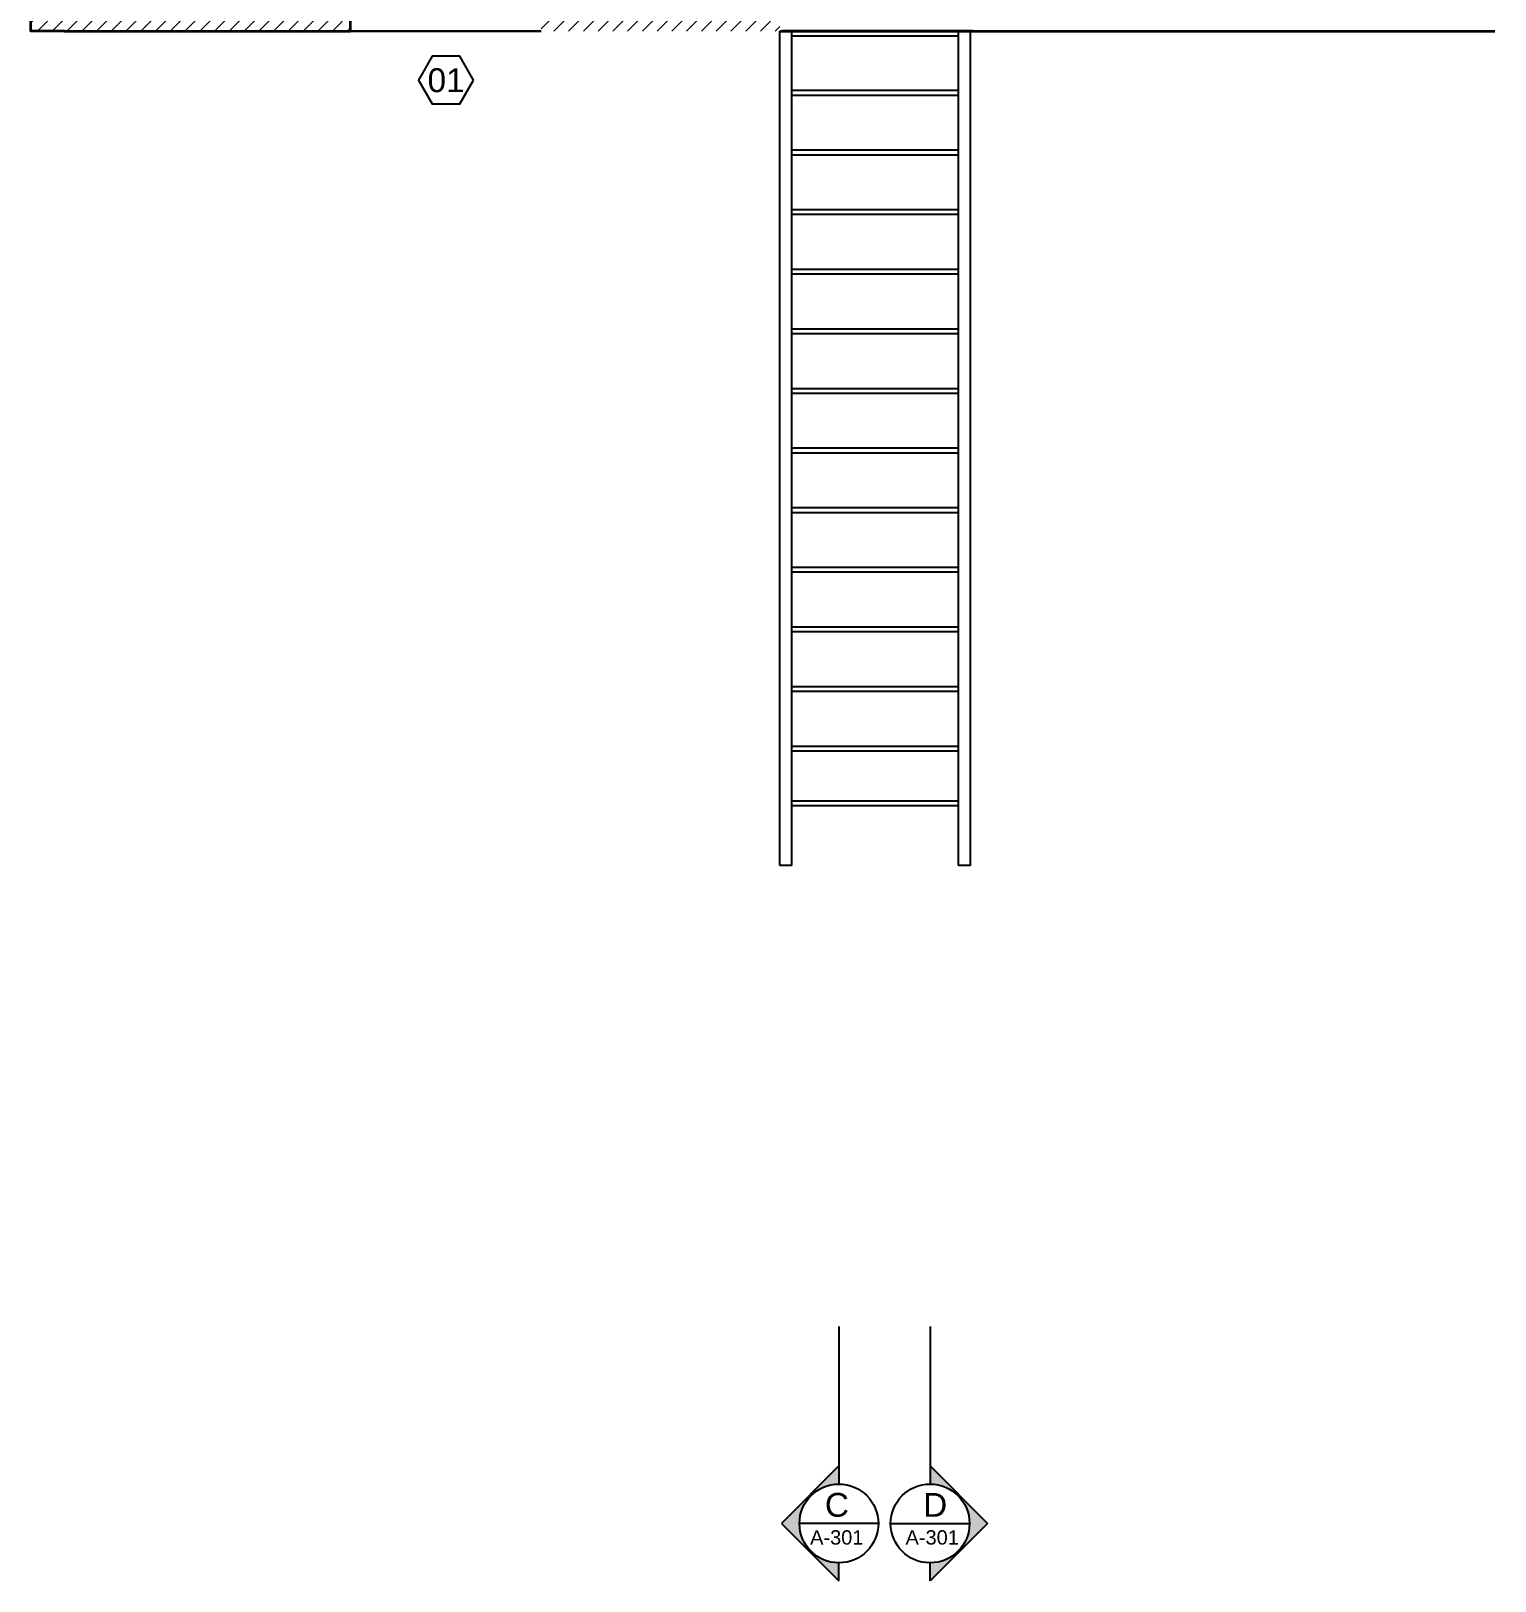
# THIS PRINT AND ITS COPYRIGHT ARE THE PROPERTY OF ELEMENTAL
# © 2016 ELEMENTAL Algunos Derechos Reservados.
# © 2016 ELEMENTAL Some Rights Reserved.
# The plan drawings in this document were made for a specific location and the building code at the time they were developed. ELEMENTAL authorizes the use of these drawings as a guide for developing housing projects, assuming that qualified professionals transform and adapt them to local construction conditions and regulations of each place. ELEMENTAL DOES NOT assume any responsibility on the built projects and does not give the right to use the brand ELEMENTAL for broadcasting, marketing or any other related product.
# Model space of a CAD drawing. Header units: metres. Extents: x -2569 to 4336, y -4195 to 694.
# Drawn here: x -2261 to -1647, y -1225 to -575 of the extents above; entities that cross this region are included whole.
import ezdxf
from ezdxf.enums import TextEntityAlignment as Align

# ---------------------------------------------------------------- set-up
doc = ezdxf.new("R2010")
doc.units = ezdxf.units.M
doc.header["$LTSCALE"] = 5
doc.header["$MEASUREMENT"] = 0
for name, color, linetype, lineweight in [('A-FLOR-LEVL', 7, 'Continuous', 35), ('A-SECT-PATT', 8, 'Continuous', 18), ('A-WALL-FULL', 7, 'Continuous', 35), ('MURI NON SEZIONATI', 170, 'Continuous', 18)]:
    doc.layers.add(name, color=color, linetype=linetype, lineweight=lineweight)
doc.layers.add('quote', color=82, linetype='Continuous')
doc.layers.add('SCALE', color=214, linetype='Continuous')
doc.styles.add('ARIAL', font='arial.ttf')
doc.styles.get("Standard").update_dxf_attribs({"font": 'arial.ttf'})

msp = doc.modelspace()

# ---------------------------------------------------------------- hatches: boundary and pattern name
at = {"layer": 'A-SECT-PATT'}
h = msp.add_hatch(dxfattribs=at)
h.set_pattern_fill('ANSI31', color=256, scale=35)
h.paths.add_polyline_path([(-1825.76, 29.66), (-1946.96, 29.66), (-2000.96, 29.66), (-2040.96, 29.66), (-2080.96, 29.66), (-2080.96, 15.66), (-2040.96, 15.66), (-1960.96, 15.66), (-1960.96, 4.66), (-1946.96, 4.66), (-1946.96, 15.66), (-1825.76, 15.66)])
h.paths.add_polyline_path([(-2246.96, -220.34), (-2246.96, -200.34), (-2246.96, -145.34), (-2246.96, -105.34), (-2246.96, -65.34), (-2246.96, -25.34), (-2246.96, 15.66), (-2160.96, 15.66), (-2160.96, 29.66), (-2260.96, 29.66), (-2260.96, 15.66), (-2260.96, -25.34), (-2260.96, -65.34), (-2260.96, -105.34), (-2260.96, -200.34), (-2260.96, -220.34), (-2260.96, -260.34), (-2260.96, -300.34), (-2260.96, -340.34), (-2260.96, -380.34), (-2260.96, -420.34), (-2260.96, -460.34), (-2260.96, -500.34), (-2260.96, -540.34), (-2260.96, -575.34), (-2246.96, -575.34), (-2206.96, -575.34), (-2166.96, -575.34), (-2126.96, -575.34), (-2126.96, -561.34), (-2169.46, -561.34), (-2246.96, -561.34), (-2246.96, -540.34), (-2246.96, -500.34), (-2246.96, -460.34), (-2246.96, -420.34), (-2246.96, -380.34), (-2246.96, -340.34), (-2246.96, -300.34), (-2246.96, -260.34)])
h.paths.add_polyline_path([(-1946.96, -441.3), (-1936.87, -441.3), (-1936.87, -427.3), (-1960.96, -427.3), (-1960.96, -561.34), (-2046.96, -561.34), (-2046.96, -575.34), (-1946.96, -575.34)])
at = {"layer": 'quote'}
h = msp.add_hatch(dxfattribs=at)
h.set_pattern_fill('ANGLE', color=256, scale=0.0275)
h.set_pattern_definition([(360, (-2037.01087, -1463.2143), (7e-11, 0.1920875), [0.1397, -0.0523875]), (90, (-2037.01087, -1463.2143), (-0.1920875, 7e-11), [0.1397, -0.0523875])])
h.paths.add_polyline_path([(-1922.16, -1177.07), (-1922.16, -1184.67, 0.414214), (-1938.69, -1201.21, 0.414214), (-1922.16, -1217.74), (-1922.16, -1225.34), (-1946.29, -1201.21)])
h = msp.add_hatch(dxfattribs=at)
h.set_pattern_fill('ANGLE', color=256, scale=0.0275)
h.set_pattern_definition([(360, (-1950.53402, -1463.2143), (7e-11, 0.1920875), [0.1397, -0.0523875]), (90, (-1950.53402, -1463.2143), (-0.1920875, 7e-11), [0.1397, -0.0523875])])
h.paths.add_polyline_path([(-1883.95, -1177.07), (-1883.95, -1184.67, -0.414214), (-1867.42, -1201.21, -0.414214), (-1883.95, -1217.74), (-1883.95, -1225.34), (-1859.82, -1201.21)])

# ---------------------------------------------------------------- linework, layer by layer
at = {"layer": 'A-FLOR-LEVL'}
msp.add_line((-1865.96, -575.34), (-1945.96, -575.34), dxfattribs=at)
at = {"layer": 'A-WALL-FULL'}
for p, q in [((-2126.96, -575.34), (-2126.96, -561.34)), ((-2246.96, -575.34), (-2206.96, -575.34)), ((-2206.96, -575.34), (-2166.96, -575.34)), ((-2166.96, -575.34), (-2126.96, -575.34)), ((-1946.96, -575.34), (-1647.05, -575.34))]:
    msp.add_line(p, q, dxfattribs=at)
msp.add_lwpolyline([(-2246.96, -575.34), (-2260.96, -575.34), (-2260.96, -540.34)], dxfattribs=at)
at = {"layer": 'MURI NON SEZIONATI', "lineweight": 30}
msp.add_line((-2046.96, -575.34), (-2126.96, -575.34), dxfattribs=at)
at = {"layer": 'quote'}
for p, q in [((-1922.16, -1118.67), (-1922.16, -1184.67)), ((-1883.95, -1118.67), (-1883.95, -1184.67)), ((-1922.16, -1177.07), (-1946.29, -1201.21)), ((-1883.95, -1177.07), (-1859.82, -1201.21)), ((-1946.29, -1201.21), (-1922.16, -1225.34)), ((-1905.66, -1201.21), (-1938.67, -1201.21)), ((-1900.45, -1201.21), (-1867.44, -1201.21)), ((-1859.82, -1201.21), (-1883.95, -1225.34)), ((-1922.16, -1225.34), (-1922.16, -1217.72)), ((-1883.95, -1225.34), (-1883.95, -1217.72))]:
    msp.add_line(p, q, dxfattribs=at)
msp.add_lwpolyline([(-2075.41, -595.92), (-2081.18, -585.92), (-2092.73, -585.92), (-2098.5, -595.92), (-2092.73, -605.92), (-2081.18, -605.92)], close=True, dxfattribs=at)
for centre in [(-1922.16, -1201.21), (-1883.95, -1201.21)]:
    msp.add_circle(centre, 16.53, dxfattribs=at)
at = {"layer": 'SCALE'}
for p, q in [((-1946.96, -925.34), (-1946.96, -575.34)), ((-1866.96, -575.34), (-1945.96, -575.34)), ((-1941.96, -925.34), (-1941.96, -575.34)), ((-1941.96, -577.34), (-1871.96, -577.34)), ((-1871.96, -925.34), (-1871.96, -575.34)), ((-1866.96, -925.34), (-1866.96, -575.34)), ((-1871.96, -600.34), (-1941.96, -600.34)), ((-1871.96, -602.34), (-1941.96, -602.34)), ((-1871.96, -625.34), (-1941.96, -625.34)), ((-1871.96, -627.34), (-1941.96, -627.34)), ((-1871.96, -650.34), (-1941.96, -650.34)), ((-1871.96, -652.34), (-1941.96, -652.34)), ((-1871.96, -675.34), (-1941.96, -675.34)), ((-1871.96, -677.34), (-1941.96, -677.34)), ((-1871.96, -700.34), (-1941.96, -700.34)), ((-1871.96, -702.34), (-1941.96, -702.34)), ((-1871.96, -725.34), (-1941.96, -725.34)), ((-1871.96, -727.34), (-1941.96, -727.34)), ((-1871.96, -750.34), (-1941.96, -750.34)), ((-1871.96, -752.34), (-1941.96, -752.34)), ((-1871.96, -775.34), (-1941.96, -775.34)), ((-1871.96, -777.34), (-1941.96, -777.34)), ((-1871.96, -800.34), (-1941.96, -800.34)), ((-1871.96, -802.34), (-1941.96, -802.34)), ((-1871.96, -825.34), (-1941.96, -825.34)), ((-1871.96, -827.34), (-1941.96, -827.34)), ((-1871.96, -850.34), (-1941.96, -850.34)), ((-1871.96, -852.34), (-1941.96, -852.34)), ((-1871.96, -852.34), (-1941.96, -852.34)), ((-1871.96, -875.34), (-1941.96, -875.34)), ((-1871.96, -877.34), (-1941.96, -877.34)), ((-1871.96, -898.34), (-1941.96, -898.34)), ((-1871.96, -900.34), (-1941.96, -900.34)), ((-1941.96, -925.34), (-1946.96, -925.34)), ((-1866.96, -925.34), (-1871.96, -925.34))]:
    msp.add_line(p, q, dxfattribs=at)

# ---------------------------------------------------------------- texts
at = {"layer": 'quote', "rotation": 360}
for s, width, insert, char_height, attachment_point in [('C', 316.7405, (-1917.96, -1188.42), 10, 3), ('D', 316.7405, (-1886.85, -1188.42), 10, 1), ('A-301', 732.5526, (-1911.88, -1204.06), 6, 3), ('A-301', 732.5526, (-1894.23, -1204.06), 6, 1)]:
    msp.add_mtext_dynamic_manual_height_columns(s, width=width, gutter_width=12.5, heights=[0], dxfattribs=dict(at, insert=insert, char_height=char_height, attachment_point=attachment_point))
at = {"layer": 'quote', "style": 'ARIAL'}
msp.add_attdef('01', text='', height=10, dxfattribs=at).set_placement((-2086.89, -595.97), align=Align.MIDDLE_CENTER)

doc.saveas('drawing.dxf')
